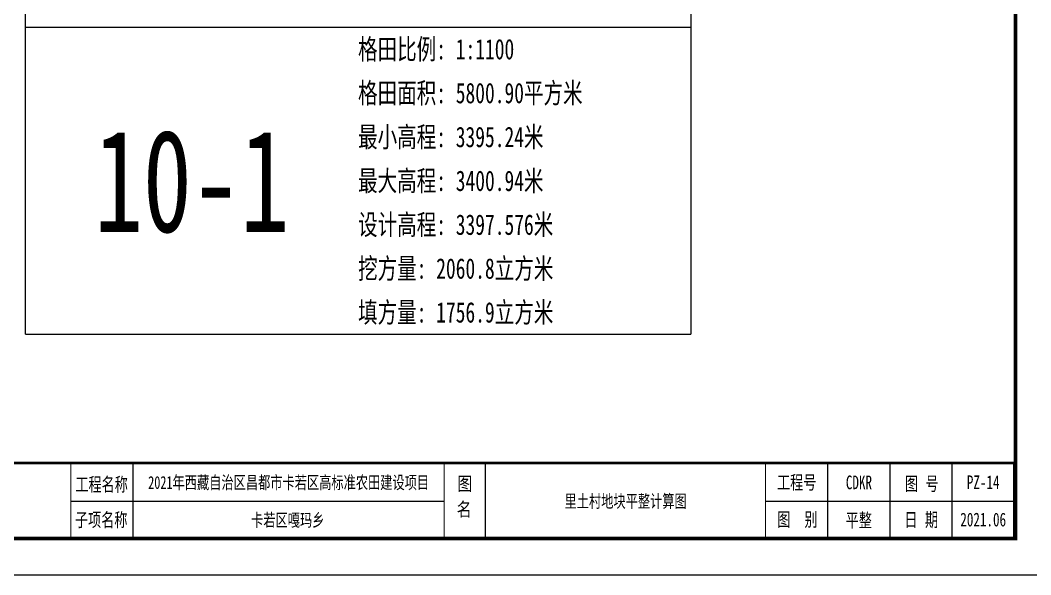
# Model space of a CAD drawing. Extents: x 4283 to 40403, y 1134 to 1764.
# Drawn here: x 9541 to 9738.4, y 1467.1 to 1575.5 of the extents above; entities that cross this region are included whole.
import ezdxf
from ezdxf.enums import TextEntityAlignment as Align

# ---------------------------------------------------------------- set-up
doc = ezdxf.new("R2010")
doc.units = 0
for name, color, linetype in [('PUB_TITLE', 4, 'Continuous'), ('S-MODIFY', 4, 'Continuous'), ('tdz_土方计算图', 7, 'Continuous'), ('华泽绵阳图框', 7, 'Continuous')]:
    doc.layers.add(name, color=color, linetype=linetype)
doc.styles.add('-宋体', font='', dxfattribs={"width": 0.8})
doc.styles.add('GLand', font='')
doc.styles.add('长仿宋', font='', dxfattribs={"width": 0.7, "height": 5})
doc.styles.get('-宋体').set_extended_font_data('SimSun')
doc.styles.get('GLand').set_extended_font_data('FangSong_GB2312')
doc.styles.get('长仿宋').set_extended_font_data('SimSun')

msp = doc.modelspace()

# ---------------------------------------------------------------- linework, layer by layer
msp.add_lwpolyline([(9541.99, 1514.09), (9671.99, 1514.09)])
at = {"layer": 'PUB_TITLE'}
msp.add_lwpolyline([(9322.53, 1467.09), (9742.53, 1467.09), (9742.53, 1764.09), (9322.53, 1764.09)], close=True, dxfattribs=at)
at = {"layer": 'PUB_TITLE', "color": 7, "const_width": 0.566}
msp.add_lwpolyline([(9735.46, 1474.16), (9735.46, 1756.99)], dxfattribs=at)
at = {"layer": 'PUB_TITLE', "color": 7, "const_width": 0.506}
msp.add_lwpolyline([(9340.21, 1474.16), (9735.23, 1474.16), (9735.24, 1488.92), (9340.21, 1488.92)], close=True, dxfattribs=at)
at = {"layer": 'S-MODIFY'}
msp.add_lwpolyline([(9322.53, 1467.09), (9742.53, 1467.09), (9742.53, 1764.09), (9322.53, 1764.09)], close=True, dxfattribs=at)
at = {"layer": 'tdz_土方计算图', "linetype": 'Continuous'}
for points in [[(9541.99, 1514.09), (9541.99, 1514.09), (9541.99, 1674.09), (9541.99, 1674.09)], [(9671.99, 1674.09), (9671.99, 1514.09)], [(9541.99, 1574.09), (9671.99, 1574.09)]]:
    msp.add_lwpolyline(points, dxfattribs=at)
at = {"layer": '华泽绵阳图框', "color": 7}
for p, q in [((9563.04, 1474.16), (9563.04, 1488.92)), ((9631.92, 1474.16), (9631.92, 1488.92)), ((9698.78, 1474.08), (9698.78, 1488.84)), ((9710.93, 1474.08), (9710.93, 1488.84)), ((9723.08, 1474.08), (9723.08, 1488.84)), ((9550.89, 1481.46), (9623.82, 1481.46)), ((9686.62, 1481.46), (9735.23, 1481.46))]:
    msp.add_line(p, q, dxfattribs=at)
at = {"layer": '华泽绵阳图框', "color": 7, "const_width": 0.707}
msp.add_lwpolyline([(9340.21, 1474.16), (9735.46, 1474.16), (9735.46, 1756.99), (9340.21, 1756.99)], close=True, dxfattribs=at)
at = {"layer": '华泽绵阳图框', "color": 7, "const_width": 0.506}
msp.add_lwpolyline([(9340.21, 1488.92), (9735.24, 1488.92)], dxfattribs=at)
at = {"layer": '华泽绵阳图框', "color": 7, "const_width": 0.203, "flags": 128}
for points in [[(9550.89, 1474.16), (9550.89, 1488.92)], [(9623.82, 1474.16), (9623.82, 1488.92)], [(9686.62, 1474.08), (9686.62, 1488.84)]]:
    msp.add_lwpolyline(points, dxfattribs=at)

# ---------------------------------------------------------------- texts
at = {"layer": 'tdz_土方计算图', "linetype": 'Continuous', "style": 'GLand', "width": 0.7}
for s, p in [('格田比例: 1:1100', (9606.99, 1569.81)), ('格田面积: 5800.90平方米', (9606.99, 1561.24)), ('最小高程: 3395.24米', (9606.99, 1552.66)), ('最大高程: 3400.94米', (9606.99, 1544.09)), ('设计高程: 3397.576米', (9606.99, 1535.52)), ('挖方量: 2060.8立方米', (9606.99, 1526.95)), ('填方量: 1756.9立方米', (9606.99, 1518.38))]:
    msp.add_text(s, height=4, dxfattribs=at).set_placement(p, align=Align.MIDDLE_LEFT)
at = {"layer": 'tdz_土方计算图', "color": 6, "linetype": 'Continuous', "style": 'GLand', "width": 0.7}
msp.add_text('10-1', height=20, dxfattribs=at).set_placement((9574.49, 1544.09), align=Align.MIDDLE_CENTER)
at = {"layer": '华泽绵阳图框', "style": '长仿宋', "width": 0.7}
for s, height, p in [('工程号', 2.685, (9688.85, 1483.8)), ('工程名称', 2.685, (9551.76, 1483.4)), ('图', 2.69, (9713.83, 1483.55)), ('号', 2.69, (9717.84, 1483.55)), ('子项名称', 2.685, (9551.68, 1476.49)), ('图', 2.69, (9688.87, 1476.56)), ('别', 2.69, (9694.21, 1476.56)), ('日', 2.69, (9713.74, 1476.5)), ('期', 2.69, (9717.75, 1476.5))]:
    msp.add_text(s, height=height, dxfattribs=at).set_placement(p)
for s, height, p in [('2021年西藏自治区昌都市卡若区高标准农田建设项目', 2.5, (9593.43, 1485.19)), ('CDKR', 2.685, (9704.85, 1485.15)), ('PZ-14', 2.685, (9729.13, 1485.17)), ('里土村地块平整计算图', 2.5, (9659.27, 1481.54)), ('卡若区嘎玛乡', 2.5, (9593.25, 1477.83)), ('平整', 2.685, (9704.82, 1477.79)), ('2021.06', 2.685, (9729.13, 1477.87))]:
    msp.add_text(s, height=height, dxfattribs=at).set_placement(p, align=Align.MIDDLE)
at = {"layer": '华泽绵阳图框', "color": 7, "style": '-宋体', "width": 0.8}
for s, p in [('图', (9626.37, 1483.55)), ('名', (9626.27, 1478.52))]:
    msp.add_text(s, height=2.69, dxfattribs=at).set_placement(p)

doc.saveas('drawing.dxf')
